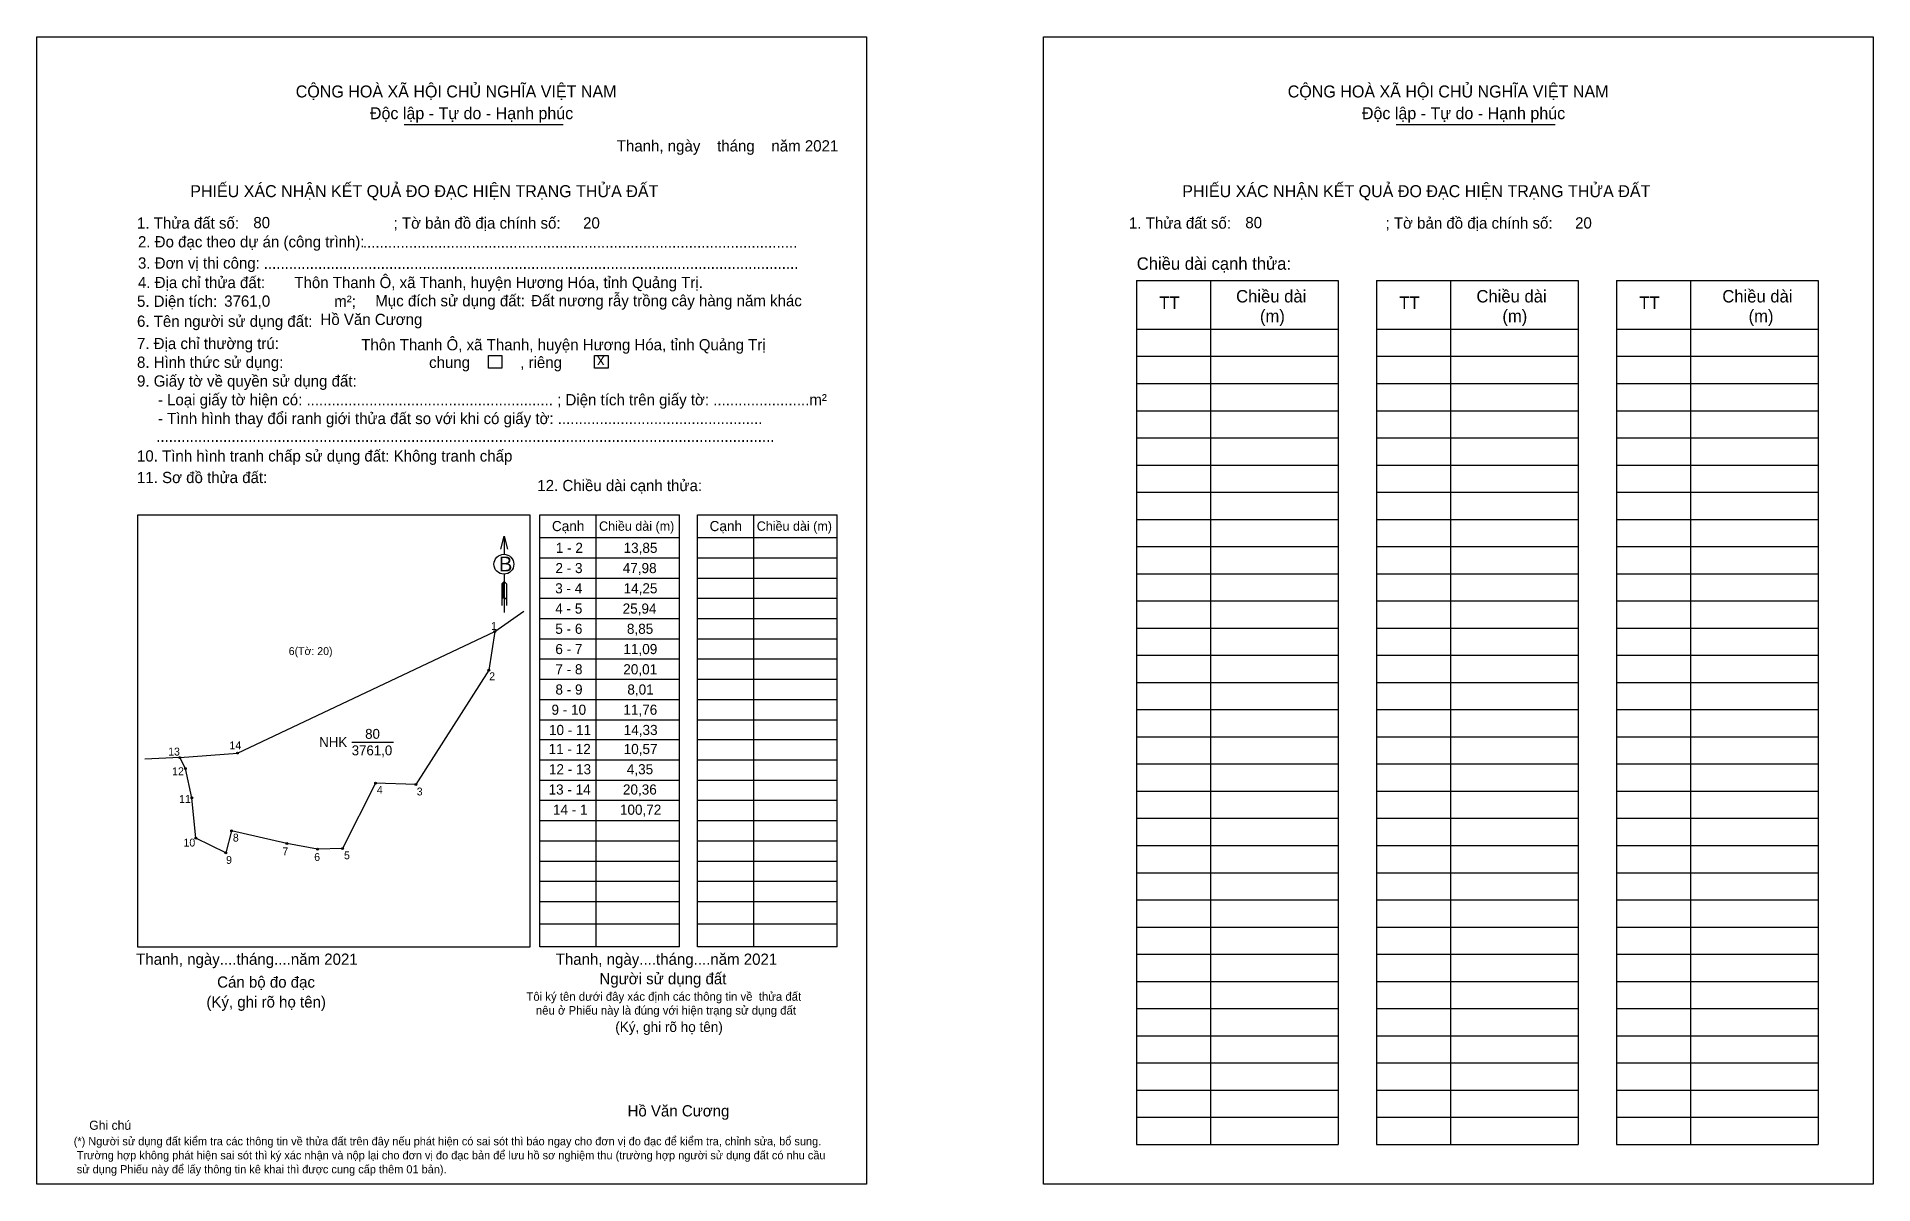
# Model space of a CAD drawing. Extents: x 546446 to 547095, y 1820627 to 1821032.
import ezdxf

# ---------------------------------------------------------------- set-up
doc = ezdxf.new("R2010")
doc.units = 0
for name, color, linetype in [('CanhThua', 7, 'Continuous'), ('kqddKhungInTrang1', 7, 'Continuous'), ('kqddKhungInTrang2', 7, 'Continuous'), ('kqddNoiDung', 7, 'Continuous'), ('kqddTemplate', 7, 'Continuous'), ('Level 1', 7, 'Continuous'), ('MocDinhThua', 7, 'Continuous'), ('NhanDiaChinhThua', 7, 'Continuous'), ('SoHieuDinhThua', 7, 'Continuous')]:
    doc.layers.add(name, color=color, linetype=linetype)

msp = doc.modelspace()

# ---------------------------------------------------------------- linework, layer by layer
at = {"layer": 'CanhThua'}
for p, q in [((546516.83, 1820779.08), (546607.92, 1820822.06)), ((546607.92, 1820822.06), (546605.79, 1820808.37)), ((546605.79, 1820808.37), (546579.98, 1820767.93)), ((546496.53, 1820777.45), (546516.83, 1820779.08)), ((546498.44, 1820773.55), (546496.53, 1820777.45)), ((546500.78, 1820763.24), (546498.44, 1820773.55)), ((546565.74, 1820768.43), (546554.07, 1820745.26)), ((546579.98, 1820767.93), (546565.74, 1820768.43)), ((546502.14, 1820748.98), (546500.78, 1820763.24)), ((546512.7, 1820743.8), (546502.14, 1820748.98)), ((546514.81, 1820751.53), (546512.7, 1820743.8)), ((546534.31, 1820747.04), (546514.81, 1820751.53)), ((546545.22, 1820745.06), (546534.31, 1820747.04)), ((546554.07, 1820745.26), (546545.22, 1820745.06))]:
    msp.add_line(p, q, dxfattribs=at)
at = {"layer": 'kqddKhungInTrang1'}
msp.add_lwpolyline([(546445.86, 1821032.45), (546739.35, 1821032.45), (546739.35, 1820626.53), (546445.86, 1820626.53)], close=True, dxfattribs=at)
at = {"layer": 'kqddKhungInTrang2'}
msp.add_lwpolyline([(546801.95, 1821032.45), (547095.43, 1821032.45), (547095.43, 1820626.53), (546801.95, 1820626.53)], close=True, dxfattribs=at)
at = {"layer": 'kqddTemplate'}
for p, q in [((546575.86, 1821001.38), (546632.06, 1821001.38)), ((546926.71, 1821001.38), (546982.92, 1821001.38)), ((546834.8, 1820946.21), (546906.16, 1820946.21)), ((546834.8, 1820946.21), (546834.8, 1820640.62)), ((546861.06, 1820946.21), (546861.06, 1820640.62)), ((546906.16, 1820946.21), (546906.16, 1820640.62)), ((546919.68, 1820946.21), (546919.68, 1820640.62)), ((546919.68, 1820946.21), (546991.04, 1820946.21)), ((546945.95, 1820946.21), (546945.95, 1820640.62)), ((546991.04, 1820946.21), (546991.04, 1820640.62)), ((547004.57, 1820946.21), (547004.57, 1820640.62)), ((547004.57, 1820946.21), (547075.93, 1820946.21)), ((547030.83, 1820946.21), (547030.83, 1820640.62)), ((547075.93, 1820946.21), (547075.93, 1820640.62)), ((546834.8, 1820929.01), (546906.16, 1820929.01)), ((546919.68, 1820929.01), (546991.04, 1820929.01)), ((547004.57, 1820929.01), (547075.93, 1820929.01)), ((546834.8, 1820919.4), (546906.16, 1820919.4)), ((546919.68, 1820919.4), (546991.04, 1820919.4)), ((547004.57, 1820919.4), (547075.93, 1820919.4)), ((546834.8, 1820909.78), (546906.16, 1820909.78)), ((546919.68, 1820909.78), (546991.04, 1820909.78)), ((547004.57, 1820909.78), (547075.93, 1820909.78)), ((546834.8, 1820900.17), (546906.16, 1820900.17)), ((546919.68, 1820900.17), (546991.04, 1820900.17)), ((547004.57, 1820900.17), (547075.93, 1820900.17)), ((546834.8, 1820890.56), (546906.16, 1820890.56)), ((546919.68, 1820890.56), (546991.04, 1820890.56)), ((547004.57, 1820890.56), (547075.93, 1820890.56)), ((546834.8, 1820880.95), (546906.16, 1820880.95)), ((546919.68, 1820880.95), (546991.04, 1820880.95)), ((547004.57, 1820880.95), (547075.93, 1820880.95)), ((546834.8, 1820871.33), (546906.16, 1820871.33)), ((546919.68, 1820871.33), (546991.04, 1820871.33)), ((547004.57, 1820871.33), (547075.93, 1820871.33)), ((546623.76, 1820863.29), (546673.2, 1820863.29)), ((546623.76, 1820710.54), (546623.76, 1820863.29)), ((546643.65, 1820863.29), (546643.65, 1820710.54)), ((546673.2, 1820710.54), (546673.2, 1820863.29)), ((546679.53, 1820863.29), (546728.97, 1820863.29)), ((546679.53, 1820710.54), (546679.53, 1820863.29)), ((546699.42, 1820863.29), (546699.42, 1820710.54)), ((546728.97, 1820710.54), (546728.97, 1820863.29)), ((546834.8, 1820861.72), (546906.16, 1820861.72)), ((546919.68, 1820861.72), (546991.04, 1820861.72)), ((547004.57, 1820861.72), (547075.93, 1820861.72)), ((546611.17, 1820855.78), (546611.18, 1820849.37)), ((546623.76, 1820855.3), (546673.2, 1820855.3)), ((546679.53, 1820855.3), (546728.97, 1820855.3)), ((546834.8, 1820852.11), (546906.16, 1820852.11)), ((546919.68, 1820852.11), (546991.04, 1820852.11)), ((547004.57, 1820852.11), (547075.93, 1820852.11)), ((546623.76, 1820848.14), (546673.2, 1820848.14)), ((546679.53, 1820848.14), (546728.97, 1820848.14)), ((546611.19, 1820839.74), (546610.37, 1820838.96)), ((546611.19, 1820839.37), (546610.37, 1820838.59)), ((546611.2, 1820839.01), (546610.37, 1820838.22)), ((546610.37, 1820838.96), (546610.37, 1820831.22)), ((546611.2, 1820838.64), (546610.37, 1820837.86)), ((546611.2, 1820838.28), (546610.37, 1820837.49)), ((546611.19, 1820842.33), (546611.21, 1820828.84)), ((546611.19, 1820839.74), (546612.04, 1820838.96)), ((546612.04, 1820838.96), (546612.04, 1820831.22)), ((546623.76, 1820840.98), (546673.2, 1820840.98)), ((546679.53, 1820840.98), (546728.97, 1820840.98)), ((546834.8, 1820842.49), (546906.16, 1820842.49)), ((546919.68, 1820842.49), (546991.04, 1820842.49)), ((547004.57, 1820842.49), (547075.93, 1820842.49)), ((546611.2, 1820837.91), (546610.37, 1820837.12)), ((546611.2, 1820837.55), (546610.37, 1820836.76)), ((546611.2, 1820837.18), (546610.37, 1820836.39)), ((546611.2, 1820836.81), (546610.37, 1820836.02)), ((546611.2, 1820836.45), (546610.37, 1820835.66)), ((546611.2, 1820836.08), (546610.37, 1820835.29)), ((546611.2, 1820835.72), (546610.37, 1820834.93)), ((546611.2, 1820835.35), (546610.37, 1820834.56)), ((546611.2, 1820834.99), (546610.37, 1820834.19)), ((546611.2, 1820834.62), (546610.37, 1820833.83)), ((546611.2, 1820834.25), (546610.37, 1820833.46)), ((546611.2, 1820834.25), (546612.04, 1820833.46)), ((546623.76, 1820833.82), (546673.2, 1820833.82)), ((546679.53, 1820833.82), (546728.97, 1820833.82)), ((546834.8, 1820832.88), (546906.16, 1820832.88)), ((546919.68, 1820832.88), (546991.04, 1820832.88)), ((547004.57, 1820832.88), (547075.93, 1820832.88)), ((546623.76, 1820826.66), (546673.2, 1820826.66)), ((546679.53, 1820826.66), (546728.97, 1820826.66)), ((546623.76, 1820819.5), (546673.2, 1820819.5)), ((546679.53, 1820819.5), (546728.97, 1820819.5)), ((546834.8, 1820823.27), (546906.16, 1820823.27)), ((546919.68, 1820823.27), (546991.04, 1820823.27)), ((547004.57, 1820823.27), (547075.93, 1820823.27)), ((546623.76, 1820812.35), (546673.2, 1820812.35)), ((546679.53, 1820812.35), (546728.97, 1820812.35)), ((546834.8, 1820813.66), (546906.16, 1820813.66)), ((546919.68, 1820813.66), (546991.04, 1820813.66)), ((547004.57, 1820813.65), (547075.93, 1820813.65)), ((546623.76, 1820805.19), (546673.2, 1820805.19)), ((546679.53, 1820805.19), (546728.97, 1820805.19)), ((546834.8, 1820804.04), (546906.16, 1820804.04)), ((546919.68, 1820804.04), (546991.04, 1820804.04)), ((547004.57, 1820804.04), (547075.93, 1820804.04)), ((546623.76, 1820798.03), (546673.2, 1820798.03)), ((546679.53, 1820798.03), (546728.97, 1820798.03)), ((546834.8, 1820794.43), (546906.16, 1820794.43)), ((546919.68, 1820794.43), (546991.04, 1820794.43)), ((547004.57, 1820794.43), (547075.93, 1820794.43)), ((546623.76, 1820790.87), (546673.2, 1820790.87)), ((546679.53, 1820790.87), (546728.97, 1820790.87)), ((546673.2, 1820783.71), (546623.76, 1820783.71)), ((546728.97, 1820783.71), (546679.53, 1820783.71)), ((546834.8, 1820784.82), (546906.16, 1820784.82)), ((546919.68, 1820784.82), (546991.04, 1820784.82)), ((547004.57, 1820784.82), (547075.93, 1820784.82)), ((546673.2, 1820776.55), (546623.76, 1820776.55)), ((546728.97, 1820776.55), (546679.53, 1820776.55)), ((546834.8, 1820775.2), (546906.16, 1820775.2)), ((546919.68, 1820775.2), (546991.04, 1820775.2)), ((547004.57, 1820775.2), (547075.93, 1820775.2)), ((546673.2, 1820769.4), (546623.76, 1820769.4)), ((546728.97, 1820769.4), (546679.53, 1820769.4)), ((546673.2, 1820762.24), (546623.76, 1820762.24)), ((546728.97, 1820762.24), (546679.53, 1820762.24)), ((546834.8, 1820765.59), (546906.16, 1820765.59)), ((546919.68, 1820765.59), (546991.04, 1820765.59)), ((547004.57, 1820765.59), (547075.93, 1820765.59)), ((546673.2, 1820755.08), (546623.76, 1820755.08)), ((546728.97, 1820755.08), (546679.53, 1820755.08)), ((546834.8, 1820755.98), (546906.16, 1820755.98)), ((546919.68, 1820755.98), (546991.04, 1820755.98)), ((547004.57, 1820755.98), (547075.93, 1820755.98)), ((546673.2, 1820747.92), (546623.76, 1820747.92)), ((546728.97, 1820747.92), (546679.53, 1820747.92)), ((546673.2, 1820740.76), (546623.76, 1820740.76)), ((546728.97, 1820740.76), (546679.53, 1820740.76)), ((546834.8, 1820746.37), (546906.16, 1820746.37)), ((546919.68, 1820746.37), (546991.04, 1820746.37)), ((547004.57, 1820746.36), (547075.93, 1820746.36)), ((546834.8, 1820736.75), (546906.16, 1820736.75)), ((546919.68, 1820736.75), (546991.04, 1820736.75)), ((547004.57, 1820736.75), (547075.93, 1820736.75)), ((546673.2, 1820733.6), (546623.76, 1820733.6)), ((546728.97, 1820733.6), (546679.53, 1820733.6)), ((546673.2, 1820726.44), (546623.76, 1820726.44)), ((546728.97, 1820726.44), (546679.53, 1820726.44)), ((546834.8, 1820727.14), (546906.16, 1820727.14)), ((546919.68, 1820727.14), (546991.04, 1820727.14)), ((547004.57, 1820727.14), (547075.93, 1820727.14)), ((546673.2, 1820718.49), (546623.76, 1820718.49)), ((546728.97, 1820718.49), (546679.53, 1820718.49)), ((546834.8, 1820717.53), (546906.16, 1820717.53)), ((546919.68, 1820717.53), (546991.04, 1820717.53)), ((547004.57, 1820717.53), (547075.93, 1820717.53)), ((546673.2, 1820710.54), (546623.76, 1820710.54)), ((546728.97, 1820710.54), (546679.53, 1820710.54)), ((546834.8, 1820707.91), (546906.16, 1820707.91)), ((546919.68, 1820707.91), (546991.04, 1820707.91)), ((547004.57, 1820707.91), (547075.93, 1820707.91)), ((546834.8, 1820698.3), (546906.16, 1820698.3)), ((546919.68, 1820698.3), (546991.04, 1820698.3)), ((547004.57, 1820698.3), (547075.93, 1820698.3)), ((546834.8, 1820688.69), (546906.16, 1820688.69)), ((546919.68, 1820688.69), (546991.04, 1820688.69)), ((547004.57, 1820688.69), (547075.93, 1820688.69)), ((546834.8, 1820679.08), (546906.16, 1820679.08)), ((546919.68, 1820679.07), (546991.04, 1820679.07)), ((547004.57, 1820679.07), (547075.93, 1820679.07)), ((546834.8, 1820669.46), (546906.16, 1820669.46)), ((546919.68, 1820669.46), (546991.04, 1820669.46)), ((547004.57, 1820669.46), (547075.93, 1820669.46)), ((546834.8, 1820659.85), (546906.16, 1820659.85)), ((546919.68, 1820659.85), (546991.04, 1820659.85)), ((547004.57, 1820659.85), (547075.93, 1820659.85)), ((546834.8, 1820650.24), (546906.16, 1820650.24)), ((546919.68, 1820650.24), (546991.04, 1820650.24)), ((547004.57, 1820650.24), (547075.93, 1820650.24)), ((546834.8, 1820640.62), (546906.16, 1820640.62)), ((546919.68, 1820640.62), (546991.04, 1820640.62)), ((547004.57, 1820640.62), (547075.93, 1820640.62))]:
    msp.add_line(p, q, dxfattribs=at)
for points in [[(546605.6, 1820919.71), (546610.38, 1820919.71), (546610.38, 1820915.26), (546605.6, 1820915.26)], [(546643.16, 1820919.71), (546647.93, 1820919.71), (546647.93, 1820915.26), (546643.16, 1820915.26)], [(546481.57, 1820863.29), (546620.24, 1820863.29), (546620.24, 1820710.4), (546481.57, 1820710.4)]]:
    msp.add_lwpolyline(points, close=True, dxfattribs=at)
msp.add_lwpolyline([(546610.02, 1820851.14), (546611.17, 1820855.78), (546612.34, 1820851.15)], dxfattribs=at)
msp.add_circle((546611.1, 1820845.85), 3.52, dxfattribs=at)
at = {"layer": 'Level 1'}
for p, q in [((546607.92, 1820822.06), (546618.09, 1820829.23)), ((546496.53, 1820777.45), (546484.15, 1820776.85))]:
    msp.add_line(p, q, dxfattribs=at)
at = {"layer": 'MocDinhThua'}
for centre in [(546607.92, 1820822.06), (546605.79, 1820808.37), (546496.53, 1820777.45), (546498.44, 1820773.55), (546516.83, 1820779.08), (546565.74, 1820768.43), (546579.98, 1820767.93), (546500.78, 1820763.24), (546502.14, 1820748.98), (546514.81, 1820751.53), (546534.31, 1820747.04), (546512.7, 1820743.8), (546545.22, 1820745.06), (546554.07, 1820745.26)]:
    msp.add_circle(centre, 0.334, dxfattribs=at)
at = {"layer": 'NhanDiaChinhThua'}
msp.add_line((546557.27, 1820782.93), (546572.01, 1820782.93), dxfattribs=at)

# ---------------------------------------------------------------- texts
at = {"layer": 'kqddNoiDung'}
for s, height, p in [('Thanh, ngày    tháng    năm 2021  ', 3.9769, (546651.02, 1820991.86)), ('80', 3.977, (546522.48, 1820964.72)), ('20', 3.977, (546639.11, 1820964.6)), ('80', 3.977, (546873.33, 1820964.72)), ('20', 3.977, (546989.97, 1820964.6)), ('........................................................................................................', 3.97693, (546561.23, 1820957.86)), ('................................................................................................................................', 3.97693, (546526.16, 1820950.33)), ('Đất nương rẫy trồng cây hàng năm khác', 3.9769, (546620.74, 1820937.1)), ('3761,0', 3.977, (546512.17, 1820936.95)), ('Hồ Văn Cương', 3.9769, (546546.23, 1820930.48)), ('Thôn Thanh Ô, xã Thanh, huyện Hương Hóa, tỉnh Quảng Trị', 3.9769, (546560.65, 1820921.52)), ('x', 3.98, (546644.04, 1820916.3)), ('1 - 2', 3.579, (546629.47, 1820849.87)), ('13,85', 3.579, (546653.43, 1820849.87)), ('2 - 3', 3.579, (546629.33, 1820842.71)), ('47,98', 3.579, (546653.14, 1820842.71)), ('3 - 4', 3.579, (546629.25, 1820835.55)), ('14,25', 3.579, (546653.43, 1820835.55)), ('4 - 5', 3.579, (546629.27, 1820828.39)), ('25,94', 3.579, (546653.1, 1820828.39)), ('5 - 6', 3.579, (546629.28, 1820821.23)), ('8,85', 3.579, (546654.61, 1820821.23)), ('6 - 7', 3.579, (546629.29, 1820814.07)), ('11,09', 3.579, (546653.37, 1820814.07)), ('7 - 8', 3.579, (546629.31, 1820806.91)), ('20,01', 3.579, (546653.33, 1820806.91)), ('8 - 9', 3.579, (546629.33, 1820799.76)), ('8,01', 3.579, (546654.76, 1820799.76)), ('9 - 10', 3.579, (546627.93, 1820792.6)), ('11,76', 3.579, (546653.36, 1820792.6)), ('10 - 11', 3.579, (546627.04, 1820785.44)), ('14,33', 3.579, (546653.48, 1820785.44)), ('11 - 12', 3.579, (546626.92, 1820778.71)), ('10,57', 3.579, (546653.46, 1820778.71)), ('12 - 13', 3.579, (546627.03, 1820771.55)), ('4,35', 3.579, (546654.58, 1820771.55)), ('13 - 14', 3.579, (546626.9, 1820764.39)), ('20,36', 3.579, (546653.2, 1820764.39)), ('14 - 1', 3.579, (546628.45, 1820757.24)), ('100,72', 3.579, (546652.13, 1820757.24)), ('Thanh, ngày....tháng....năm 2021', 3.9769, (546481.03, 1820704.16)), ('Thanh, ngày....tháng....năm 2021', 3.9769, (546629.42, 1820704.16)), ('Hồ Văn Cương', 3.9769, (546654.83, 1820650.52))]:
    msp.add_text(s, height=height, dxfattribs=at).set_placement(p)
at = {"layer": 'kqddTemplate'}
for s, height, p in [('CỘNG HOÀ XÃ HỘI CHỦ NGHĨA VIỆT NAM', 4.2421, (546537.47, 1821010.96)), ('CỘNG HOÀ XÃ HỘI CHỦ NGHĨA VIỆT NAM', 4.2421, (546888.33, 1821010.96)), ('Độc lập - Tự do - Hạnh phúc', 4.2421, (546563.71, 1821003.28)), ('Độc lập - Tự do - Hạnh phúc', 4.2421, (546914.56, 1821003.28)), ('PHIẾU XÁC NHẬN KẾT QUẢ ĐO ĐẠC HIỆN TRẠNG THỬA ĐẤT', 4.2421, (546500.15, 1820975.7)), ('PHIẾU XÁC NHẬN KẾT QUẢ ĐO ĐẠC HIỆN TRẠNG THỬA ĐẤT', 4.2421, (546851.01, 1820975.7)), ('1. Thửa đất số:                                     ; Tờ bản đồ địa chính số:', 3.9769, (546481.33, 1820964.56)), ('1. Thửa đất số:                                     ; Tờ bản đồ địa chính số:', 3.9769, (546832.18, 1820964.56)), ('2. Đo đạc theo dự án (công trình): ', 3.9769, (546481.68, 1820957.93)), ('3. Đơn vị thi công: ', 3.9769, (546481.68, 1820950.41)), ('Chiều dài cạnh thửa:', 4.3945, (546834.93, 1820950.01)), ('4. Địa chỉ thửa đất:       Thôn Thanh Ô, xã Thanh, huyện Hương Hóa, tỉnh Quảng Trị.', 3.9769, (546481.68, 1820943.53)), ('Chiều dài', 4.394, (546870.08, 1820938.45)), ('Chiều dài', 4.394, (546955.08, 1820938.45)), ('Chiều dài', 4.394, (547042.04, 1820938.45)), ('5. Diện tích:                            m²; ', 3.9769, (546481.33, 1820936.9)), ('Mục đích sử dụng đất:', 3.9769, (546565.61, 1820937.07)), ('TT', 4.394, (546842.91, 1820936.18)), ('(m)', 4.394, (546878.51, 1820931.46)), ('TT', 4.394, (546927.79, 1820936.18)), ('(m)', 4.394, (546964.25, 1820931.46)), ('TT', 4.394, (547012.67, 1820936.18)), ('(m)', 4.394, (547051.34, 1820931.46)), ('6. Tên người sử dụng đất:', 3.9769, (546481.33, 1820929.83)), ('7. Địa chỉ thường trú:', 3.9769, (546481.33, 1820921.95)), ('8. Hình thức sử dụng:', 3.9769, (546481.33, 1820915.32)), ('chung            , riêng', 3.9769, (546584.64, 1820915.28)), ('9. Giấy tờ về quyền sử dụng đất:', 3.9769, (546481.33, 1820908.69)), ('     - Loại giấy tờ hiện có: ........................................................... ; Diện tích trên giấy tờ: .......................m²', 3.97693, (546481.33, 1820902.06)), ('     - Tình hình thay đổi ranh giới thửa đất so với khi có giấy tờ: .................................................', 3.97693, (546481.33, 1820895.43)), ('10. Tình hình tranh chấp sử dụng đất: Không tranh chấp', 3.9769, (546481.33, 1820882.18)), ('....................................................................................................................................................', 3.97693, (546488.13, 1820889.14)), ('11. Sơ đồ thửa đất:', 3.9769, (546481.33, 1820874.56)), ('12. Chiều dài cạnh thửa:', 3.9769, (546622.93, 1820871.71)), ('Cạnh', 3.579, (546628.11, 1820857.57)), ('Chiều dài (m)', 3.3141, (546644.76, 1820857.69)), ('Cạnh', 3.579, (546683.88, 1820857.57)), ('Chiều dài (m)', 3.3141, (546700.53, 1820857.69)), ('B', 5.3, (546609.35, 1820843.29)), ('Cán bộ đo đạc', 3.9769, (546509.68, 1820696.07)), ('Người sử dụng đất', 3.9769, (546644.89, 1820697.27)), ('(Ký, ghi rõ họ tên)', 3.9769, (546505.88, 1820689.05)), ('Tôi ký tên dưới đây xác định các thông tin về  thửa đất ', 3.0066, (546619.05, 1820691.44)), ('nêu ở Phiếu này là đúng với hiện trạng sử dụng đất', 3.0066, (546622.4, 1820686.55)), ('(Ký, ghi rõ họ tên)', 3.5792, (546650.49, 1820680.41)), ('(*) Người sử dụng đất kiểm tra các thông tin về thửa đất trên đây nếu phát hiện có sai sót thì báo ngay cho đơn vị đo đạc để kiểm tra, chỉnh sửa, bổ sung.', 2.89918, (546458.95, 1820640.31)), ('Ghi chú', 3.221, (546464.43, 1820645.8)), (' Trường hợp không phát hiện sai sót thì ký xác nhận và nộp lại cho đơn vị đo đạc bản để lưu hồ sơ nghiệm thu (trường hợp người sử dụng đất có nhu cầu', 2.89918, (546458.95, 1820635.35)), (' sử dụng Phiếu này để lấy thông tin kê khai thì được cung cấp thêm 01 bản).', 2.8992, (546458.95, 1820630.39))]:
    msp.add_text(s, height=height, dxfattribs=at).set_placement(p)
at = {"layer": 'NhanDiaChinhThua'}
for s, p in [('80', (546562.03, 1820784.1)), ('NHK', (546545.77, 1820781.18)), ('3761,0', (546557.27, 1820778.26))]:
    msp.add_text(s, height=3.505, dxfattribs=at).set_placement(p)
at = {"layer": 'SoHieuDinhThua'}
for s, height, p in [('1', 2.78, (546606.59, 1820822.65)), ('6(Tờ: 20)', 2.785, (546535, 1820813.73)), ('2', 2.78, (546605.91, 1820804.83)), ('13', 2.785, (546492.36, 1820778.19)), ('14', 2.785, (546514.04, 1820780.38)), ('12', 2.785, (546493.76, 1820771.23)), ('4', 2.78, (546566.17, 1820764.64)), ('3', 2.78, (546580.28, 1820764.07)), ('11', 2.785, (546496.22, 1820761.41)), ('10', 2.785, (546497.78, 1820746)), ('8', 2.78, (546515.24, 1820747.75)), ('9', 2.78, (546512.85, 1820739.87)), ('7', 2.78, (546532.76, 1820742.93)), ('6', 2.78, (546544.01, 1820740.9)), ('5', 2.78, (546554.56, 1820741.51))]:
    msp.add_text(s, height=height, dxfattribs=at).set_placement(p)

doc.saveas('drawing.dxf')
